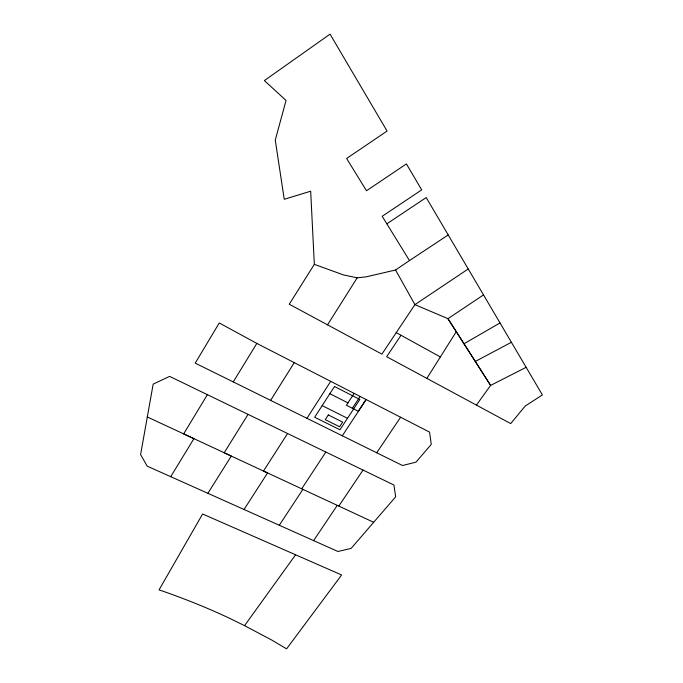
<?xml version="1.0" encoding="UTF-8"?>
<svg xmlns="http://www.w3.org/2000/svg" width="683" height="683" viewBox="0 0 683 683"><rect width="100%" height="100%" fill="white"/><g stroke="black" fill="none" stroke-linecap="round" stroke-linejoin="round"><path stroke-width="1.02" d="M207.393 394.672L183.659 433.884L231.289 456.048L207.871 493.305L147.169 466.139L140.604 454.554L153.18 384.111L169.632 376.384L393.92 485.024L395.662 496.823L351.156 548.381L337.948 551.497L207.871 493.305M170.724 476.674L193.912 438.665L147.306 416.963M233.227 381.942L256.842 343.421L429.573 432.117L431.263 444.402L415.99 462.152L402.509 465.516L195.227 363.134L219.269 322.957L256.842 343.421M248.066 414.393L224.195 452.744L267.557 472.96L244.044 509.492M270.613 400.392L294.262 362.63M314.334 264.347L343.523 274.933L357.209 277.819L366.105 276.854L395.559 270.016L409.467 260.573L382.198 216.289L421.701 189.874L406.411 163.911L366.498 190.762L346.623 158.473L387.073 131.068L330.051 34.15L264.381 80.577L286.04 100.444L275.266 140.075L284.248 199.299L310.68 191.206L314.334 264.347L289.25 304.208L381.882 354.127L414.923 304.635L468.231 268.965L426.209 197.558L386.86 223.819M327.533 324.843L357.209 277.819M401.015 335.276L386.655 356.714L426.849 378.373L456.278 331.699M287.586 433.509L263.484 471.031L373.686 522.299M306.94 418.303L330.7 381.345M354.144 393.374L346.401 405.241L358.31 411.268L366.062 399.487M352.368 408.263L360.12 396.439M301.69 488.815L325.851 452.061M279.321 525.227L302.893 489.37M342.311 435.763L366.148 399.521M313.608 540.612L337.265 505.369M338.811 506.052L363.049 470.066M376.709 452.786L400.588 417.253M244.565 625.654L271.791 640.073L286.578 648.85L341.628 574.975L202.612 513.992L159.062 589.864A648.227 420.515 -4.5 0 1 229.146 618.081L244.565 625.654L295.594 554.784M476.418 405.13L490.607 385.408L526.141 367.317L542.396 394.936L525.21 406.044L510.696 423.58L426.849 378.373M468.231 268.965L483.521 294.911L447.954 318.679L414.923 304.635L395.559 270.016M409.467 260.573L448.236 234.935M463.996 343.754L490.607 385.408L447.954 318.679L463.996 343.754L500.007 322.948L526.141 367.317M475.308 361.452L511.388 342.285M322.171 405.617L347.485 418.295M329.855 393.698L347.946 402.876M396.234 332.63L440.373 356.953M483.521 294.911L500.007 322.948M334.499 386.51L314.667 417.253L339.955 429.769L359.839 399.461L334.499 386.51M328.301 414.94L325.245 419.644L339.613 426.773L342.67 422.103L328.301 414.94"/></g></svg>
